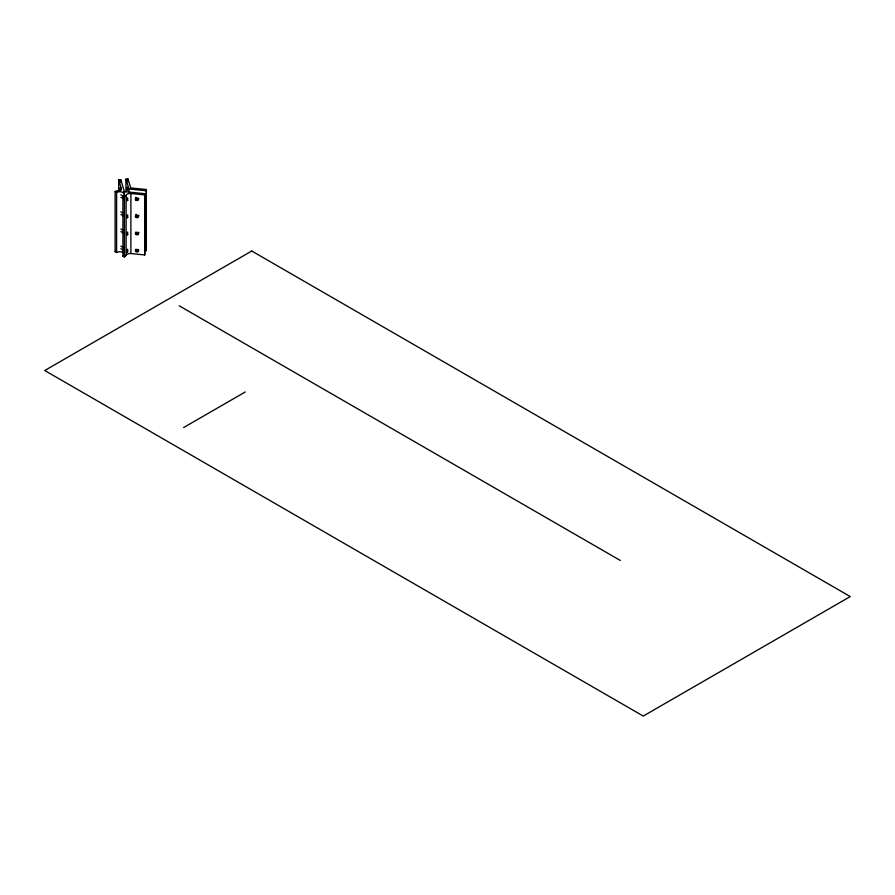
<?xml version="1.0" encoding="UTF-8"?>
<svg xmlns="http://www.w3.org/2000/svg" width="895" height="895" viewBox="0 0 895 895"><rect width="100%" height="100%" fill="white"/><g stroke="black" fill="none" stroke-linecap="round" stroke-linejoin="round"><path stroke-width="1.34" d="M120.288 191.004L119.908 187.961L120.187 191.083M127.493 190.344L127.135 187.234L127.459 190.366M122.917 192.47A4.464 2.573 0 0 1 122.917 196.117L122.917 256.149L124.405 256.999A6.567 3.793 0 0 0 126.105 255.299A4.206 2.428 0 0 1 130.894 253.531L144.721 254.941L145.091 193.712L124.405 191.608L122.917 192.47A4.464 2.573 0 0 0 116.607 192.47L115.119 191.608L115.119 251.64L116.607 252.502A4.464 2.573 0 0 1 123.186 252.67M146.366 189.539L145.997 250.757L146.366 189.539L130.748 187.95L127.996 178.933L125.926 179.145L125.926 191.709M144.721 254.941L145.091 193.712M124.036 195.681L123.286 196.117L120.87 194.718M183.632 427.553L245.275 391.965M118.688 191.138L118.688 179.873L120.758 179.671L124.405 191.608L124.405 194.114M125.926 179.145L128.936 188.99L145.997 190.736M124.405 256.999L124.405 196.967A6.567 3.793 0 0 0 126.105 195.267A4.206 2.428 0 0 1 130.894 193.499L144.721 194.909M135.503 249.694L138.121 249.962M122.917 196.117L124.405 196.967M120.87 197.292L123.286 198.69M120.87 211.869L123.286 213.267M120.87 214.442L123.286 215.84M120.87 229.019L123.286 230.418M120.87 231.592L123.286 232.991M120.87 246.17L123.286 247.568M120.87 248.743L123.286 250.141M179.179 305.777L620.324 560.471M118.688 179.873L121.127 187.86L121.127 190.366M130.894 193.499L130.894 253.531M128.936 188.99L128.936 193.186M127.996 178.933L127.996 181.719M126.105 195.267L126.105 255.299M120.758 179.671L120.758 182.166M116.607 192.47L116.607 252.502M123.689 255.545A4.464 2.573 0 0 1 122.917 256.149M115.119 251.64A6.567 3.793 0 0 1 116.115 251.171M115.119 191.608A6.567 3.793 0 0 1 118.073 190.624A4.206 2.428 0 0 0 121.127 187.86M138.837 198.187A1.577 1.264 17 0 1 136.935 199.283A1.577 1.264 17 0 1 135.906 197.325M138.814 215.203A1.577 1.264 17 0 1 136.935 216.433A1.577 1.264 17 0 1 135.984 214.375M138.792 232.23A1.577 1.264 17 0 1 137.483 233.662A1.577 1.264 17 0 1 135.727 232.252M138.725 250.141A1.577 1.264 17 0 1 135.738 249.269M251.741 251.014L44.75 370.519L643.259 716.067L850.25 596.562L251.741 251.014M127.683 200.368L127.683 197.795A4.206 2.428 0 0 0 126.922 198.209L126.922 200.782A4.206 2.428 0 0 1 127.683 200.368M127.683 217.519L127.683 214.945A4.206 2.428 0 0 0 126.922 215.359L126.922 217.933A4.206 2.428 0 0 1 127.683 217.519M127.683 234.669L127.683 232.096A4.206 2.428 0 0 0 126.922 232.51L126.922 235.083A4.206 2.428 0 0 1 127.683 234.669M127.683 251.819L127.683 249.246A4.206 2.428 0 0 0 126.922 249.66L126.922 252.233A4.206 2.428 0 0 1 127.683 251.819M135.805 251.495A1.577 1.264 17 0 0 138.412 251.226A1.577 1.264 17 0 0 136.543 249.425A1.577 1.264 17 0 0 135.805 251.495M135.805 234.345A1.577 1.264 17 0 0 138.412 234.065A1.577 1.264 17 0 0 136.543 232.275A1.577 1.264 17 0 0 135.805 234.345M135.805 217.194A1.577 1.264 17 0 0 138.412 216.914A1.577 1.264 17 0 0 136.543 215.124A1.577 1.264 17 0 0 135.805 217.194M135.805 200.044A1.577 1.264 17 0 0 138.412 199.764A1.577 1.264 17 0 0 136.543 197.974A1.577 1.264 17 0 0 135.805 200.044"/></g></svg>
